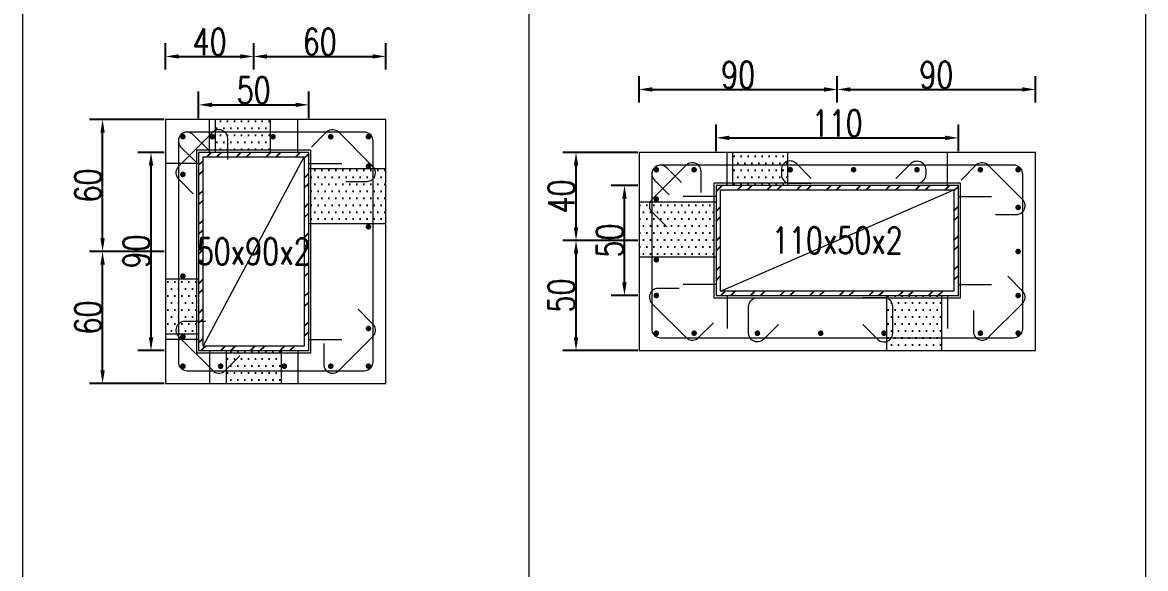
# Model space of a CAD drawing. Header units: millimetres. Extents: x 0 to 3905, y 0 to 8880.
# Drawn here: x 1450 to 1960, y 5334 to 5582 of the extents above; entities that cross this region are included whole.
import ezdxf
from ezdxf.enums import TextEntityAlignment as Align

# ---------------------------------------------------------------- set-up
doc = ezdxf.new("R2010")
doc.units = ezdxf.units.MM
doc.layers.get('DEFPOINTS').update_dxf_attribs({"color": 3})
for name, color, linetype in [('Hatch線', 6, 'Continuous'), ('TC-鋼粱', 132, 'Continuous'), ('主筋斷面', 2, 'Continuous'), ('文字-輔助字', 7, 'Continuous'), ('柱斷面線', 4, 'Continuous'), ('標註字', 4, 'Continuous'), ('箍筋線', 1, 'Continuous'), ('網格線', 7, 'Continuous'), ('鋼柱', 11, 'Continuous')]:
    doc.layers.add(name, color=color, linetype=linetype)
doc.styles.add('note', font='txt.shx', dxfattribs={"width": 0.75, "height": 12})
doc.styles.add('txt', font='txt.shx', dxfattribs={"height": 0.2, "bigfont": 'chineset.shx'})
doc.dimstyles.new('RCAD_DIM', dxfattribs={"dimtxt": 12, "dimasz": 6, "dimexe": 6, "dimexo": 0.625, "dimtad": 1, "dimdec": 0, "dimdsep": 46, "dimtxsty": 'note', "dimcen": 2.5, "dimclrd": 256, "dimclre": 256, "dimclrt": 256, "dimadec": 0, "dimazin": 0, "dimtfac": 1, "dimtmove": 0, "dimatfit": 3, "dimfxl": 0, "dimtolj": 1, "dimarcsym": 0})

# ---------------------------------------------------------------- blocks, each defined once
blk = doc.blocks.new('*D888')
at = {"layer": 'DEFPOINTS', "color": 0}
for p in [(1580, 5544.62), (1530, 5538), (1580, 5538)]:
    blk.add_point(p, dxfattribs=at)
at = {"layer": '標註字', "lineweight": -2}
for p, q in [((1530, 5538.62), (1530, 5550.62)), ((1580, 5538.62), (1580, 5550.62)), ((1536, 5544.62), (1574, 5544.62))]:
    blk.add_line(p, q, dxfattribs=at)
at = {"layer": '標註字'}
for points in [[(1536, 5545.62), (1536, 5543.62), (1530, 5544.62)], [(1574, 5543.62), (1574, 5545.62), (1580, 5544.62)]]:
    blk.add_solid(points, dxfattribs=at)
at = {"layer": '標註字', "insert": (1555, 5551.25), "char_height": 12, "attachment_point": 5, "style": 'note'}
blk.add_mtext('\\A1;50', dxfattribs=at)
blk = doc.blocks.new('*D889')
at = {"layer": 'DEFPOINTS', "color": 0}
for p in [(1508.38, 5523), (1515, 5523), (1515, 5433)]:
    blk.add_point(p, dxfattribs=at)
at = {"layer": '標註字', "lineweight": -2}
for p, q in [((1514.38, 5523), (1502.38, 5523)), ((1508.38, 5439), (1508.38, 5517)), ((1514.38, 5433), (1502.38, 5433))]:
    blk.add_line(p, q, dxfattribs=at)
at = {"layer": '標註字'}
for points in [[(1509.38, 5517), (1507.38, 5517), (1508.38, 5523)], [(1507.38, 5439), (1509.38, 5439), (1508.38, 5433)]]:
    blk.add_solid(points, dxfattribs=at)
at = {"layer": '標註字', "insert": (1501.75, 5478), "char_height": 12, "attachment_point": 5, "rotation": 90, "style": 'note'}
blk.add_mtext('\\A1;90', dxfattribs=at)
blk = doc.blocks.new('*D890')
at = {"layer": 'DEFPOINTS', "color": 0}
for p in [(1555, 5566.62), (1515, 5560), (1555, 5560)]:
    blk.add_point(p, dxfattribs=at)
at = {"layer": '標註字', "lineweight": -2}
for p, q in [((1515, 5560.62), (1515, 5572.62)), ((1555, 5560.62), (1555, 5572.62)), ((1521, 5566.62), (1549, 5566.62))]:
    blk.add_line(p, q, dxfattribs=at)
at = {"layer": '標註字'}
for points in [[(1521, 5567.62), (1521, 5565.62), (1515, 5566.62)], [(1549, 5565.62), (1549, 5567.62), (1555, 5566.62)]]:
    blk.add_solid(points, dxfattribs=at)
at = {"layer": '標註字', "insert": (1535, 5573.25), "char_height": 12, "attachment_point": 5, "style": 'note'}
blk.add_mtext('\\A1;40', dxfattribs=at)
blk = doc.blocks.new('*D891')
at = {"layer": 'DEFPOINTS', "color": 0}
for p in [(1615, 5566.62), (1555, 5560), (1615, 5560)]:
    blk.add_point(p, dxfattribs=at)
at = {"layer": '標註字', "lineweight": -2}
for p, q in [((1555, 5560.62), (1555, 5572.62)), ((1615, 5560.62), (1615, 5572.62)), ((1561, 5566.62), (1609, 5566.62))]:
    blk.add_line(p, q, dxfattribs=at)
at = {"layer": '標註字'}
for points in [[(1561, 5567.62), (1561, 5565.62), (1555, 5566.62)], [(1609, 5565.62), (1609, 5567.62), (1615, 5566.62)]]:
    blk.add_solid(points, dxfattribs=at)
at = {"layer": '標註字', "insert": (1585, 5573.25), "char_height": 12, "attachment_point": 5, "style": 'note'}
blk.add_mtext('\\A1;60', dxfattribs=at)
blk = doc.blocks.new('*D892')
at = {"layer": 'DEFPOINTS', "color": 0}
for p in [(1486.38, 5478), (1515, 5478), (1515, 5418)]:
    blk.add_point(p, dxfattribs=at)
at = {"layer": '標註字', "lineweight": -2}
for p, q in [((1514.38, 5478), (1480.38, 5478)), ((1486.38, 5424), (1486.38, 5472)), ((1514.38, 5418), (1480.38, 5418))]:
    blk.add_line(p, q, dxfattribs=at)
at = {"layer": '標註字'}
for points in [[(1487.38, 5472), (1485.38, 5472), (1486.38, 5478)], [(1485.38, 5424), (1487.38, 5424), (1486.38, 5418)]]:
    blk.add_solid(points, dxfattribs=at)
at = {"layer": '標註字', "insert": (1479.75, 5448), "char_height": 12, "attachment_point": 5, "rotation": 90, "style": 'note'}
blk.add_mtext('\\A1;60', dxfattribs=at)
blk = doc.blocks.new('*D893')
at = {"layer": 'DEFPOINTS', "color": 0}
for p in [(1486.38, 5538), (1515, 5538), (1515, 5478)]:
    blk.add_point(p, dxfattribs=at)
at = {"layer": '標註字', "lineweight": -2}
for p, q in [((1514.38, 5538), (1480.38, 5538)), ((1486.38, 5484), (1486.38, 5532)), ((1514.38, 5478), (1480.38, 5478))]:
    blk.add_line(p, q, dxfattribs=at)
at = {"layer": '標註字'}
for points in [[(1487.38, 5532), (1485.38, 5532), (1486.38, 5538)], [(1485.38, 5484), (1487.38, 5484), (1486.38, 5478)]]:
    blk.add_solid(points, dxfattribs=at)
at = {"layer": '標註字', "insert": (1479.75, 5508), "char_height": 12, "attachment_point": 5, "rotation": 90, "style": 'note'}
blk.add_mtext('\\A1;60', dxfattribs=at)
blk = doc.blocks.new('Circle_Filled')
at = {"const_width": 0.5}
blk.add_lwpolyline([(-0.25, 0, 1), (0.25, 0, 1)], format="xyb", close=True, dxfattribs=at)
blk = doc.blocks.new('*D1020')
at = {"layer": 'DEFPOINTS', "color": 0}
for p in [(1875, 5529.62), (1765, 5523), (1875, 5523)]:
    blk.add_point(p, dxfattribs=at)
at = {"layer": '標註字', "lineweight": -2}
for p, q in [((1765, 5523.62), (1765, 5535.62)), ((1875, 5523.62), (1875, 5535.62)), ((1771, 5529.62), (1869, 5529.62))]:
    blk.add_line(p, q, dxfattribs=at)
at = {"layer": '標註字'}
for points in [[(1771, 5530.62), (1771, 5528.62), (1765, 5529.62)], [(1869, 5528.62), (1869, 5530.62), (1875, 5529.62)]]:
    blk.add_solid(points, dxfattribs=at)
at = {"layer": '標註字', "insert": (1820, 5536.25), "char_height": 12, "attachment_point": 5, "style": 'note'}
blk.add_mtext('\\A1;110', dxfattribs=at)
blk = doc.blocks.new('*D1021')
at = {"layer": 'DEFPOINTS', "color": 0}
for p in [(1723.38, 5508), (1730, 5508), (1730, 5458)]:
    blk.add_point(p, dxfattribs=at)
at = {"layer": '標註字', "lineweight": -2}
for p, q in [((1729.38, 5508), (1717.38, 5508)), ((1723.38, 5464), (1723.38, 5502)), ((1729.38, 5458), (1717.38, 5458))]:
    blk.add_line(p, q, dxfattribs=at)
at = {"layer": '標註字'}
for points in [[(1724.38, 5502), (1722.38, 5502), (1723.38, 5508)], [(1722.38, 5464), (1724.38, 5464), (1723.38, 5458)]]:
    blk.add_solid(points, dxfattribs=at)
at = {"layer": '標註字', "insert": (1716.75, 5483), "char_height": 12, "attachment_point": 5, "rotation": 90, "style": 'note'}
blk.add_mtext('\\A1;50', dxfattribs=at)
blk = doc.blocks.new('*D1022')
at = {"layer": 'DEFPOINTS', "color": 0}
for p in [(1820, 5551.62), (1730, 5545), (1820, 5545)]:
    blk.add_point(p, dxfattribs=at)
at = {"layer": '標註字', "lineweight": -2}
for p, q in [((1730, 5545.62), (1730, 5557.62)), ((1820, 5545.62), (1820, 5557.62)), ((1736, 5551.62), (1814, 5551.62))]:
    blk.add_line(p, q, dxfattribs=at)
at = {"layer": '標註字'}
for points in [[(1736, 5552.62), (1736, 5550.62), (1730, 5551.62)], [(1814, 5550.62), (1814, 5552.62), (1820, 5551.62)]]:
    blk.add_solid(points, dxfattribs=at)
at = {"layer": '標註字', "insert": (1775, 5558.25), "char_height": 12, "attachment_point": 5, "style": 'note'}
blk.add_mtext('\\A1;90', dxfattribs=at)
blk = doc.blocks.new('*D1023')
at = {"layer": 'DEFPOINTS', "color": 0}
for p in [(1910, 5551.62), (1820, 5545), (1910, 5545)]:
    blk.add_point(p, dxfattribs=at)
at = {"layer": '標註字', "lineweight": -2}
for p, q in [((1820, 5545.62), (1820, 5557.62)), ((1910, 5545.62), (1910, 5557.62)), ((1826, 5551.62), (1904, 5551.62))]:
    blk.add_line(p, q, dxfattribs=at)
at = {"layer": '標註字'}
for points in [[(1826, 5552.62), (1826, 5550.62), (1820, 5551.62)], [(1904, 5550.62), (1904, 5552.62), (1910, 5551.62)]]:
    blk.add_solid(points, dxfattribs=at)
at = {"layer": '標註字', "insert": (1865, 5558.25), "char_height": 12, "attachment_point": 5, "style": 'note'}
blk.add_mtext('\\A1;90', dxfattribs=at)
blk = doc.blocks.new('*D1024')
at = {"layer": 'DEFPOINTS', "color": 0}
for p in [(1701.38, 5483), (1730, 5483), (1730, 5433)]:
    blk.add_point(p, dxfattribs=at)
at = {"layer": '標註字', "lineweight": -2}
for p, q in [((1729.38, 5483), (1695.38, 5483)), ((1701.38, 5439), (1701.38, 5477)), ((1729.38, 5433), (1695.38, 5433))]:
    blk.add_line(p, q, dxfattribs=at)
at = {"layer": '標註字'}
for points in [[(1702.38, 5477), (1700.38, 5477), (1701.38, 5483)], [(1700.38, 5439), (1702.38, 5439), (1701.38, 5433)]]:
    blk.add_solid(points, dxfattribs=at)
at = {"layer": '標註字', "insert": (1694.75, 5458), "char_height": 12, "attachment_point": 5, "rotation": 90, "style": 'note'}
blk.add_mtext('\\A1;50', dxfattribs=at)
blk = doc.blocks.new('*D1025')
at = {"layer": 'DEFPOINTS', "color": 0}
for p in [(1701.38, 5523), (1730, 5523), (1730, 5483)]:
    blk.add_point(p, dxfattribs=at)
at = {"layer": '標註字', "lineweight": -2}
for p, q in [((1729.38, 5523), (1695.38, 5523)), ((1701.38, 5489), (1701.38, 5517)), ((1729.38, 5483), (1695.38, 5483))]:
    blk.add_line(p, q, dxfattribs=at)
at = {"layer": '標註字'}
for points in [[(1702.38, 5517), (1700.38, 5517), (1701.38, 5523)], [(1700.38, 5489), (1702.38, 5489), (1701.38, 5483)]]:
    blk.add_solid(points, dxfattribs=at)
at = {"layer": '標註字', "insert": (1694.75, 5503), "char_height": 12, "attachment_point": 5, "rotation": 90, "style": 'note'}
blk.add_mtext('\\A1;40', dxfattribs=at)

msp = doc.modelspace()

# ---------------------------------------------------------------- hatches: boundary and pattern name
at = {"layer": 'Hatch線'}
h = msp.add_hatch(dxfattribs=at)
h.set_pattern_fill('ANSI32', color=256, style=0)
h.paths.add_polyline_path([(1530, 5433), (1580, 5433), (1580, 5523), (1530, 5523)], flags=17)
h.paths.add_polyline_path([(1532, 5435), (1532, 5521), (1578, 5521), (1578, 5435)])
h = msp.add_hatch(dxfattribs=at)
h.set_pattern_fill('ANSI32', color=256, style=0)
h.paths.add_polyline_path([(1765, 5458), (1875, 5458), (1875, 5508), (1765, 5508)], flags=17)
h.paths.add_polyline_path([(1767, 5460), (1767, 5506), (1873, 5506), (1873, 5460)])
at = {"layer": 'TC-鋼粱'}
h = msp.add_hatch(dxfattribs=at)
h.set_pattern_fill('DOTS', color=256, scale=2, style=0)
h.paths.add_polyline_path([(1562.5, 5538), (1537.5, 5538), (1537.5, 5523), (1562.5, 5523)], flags=17)
h = msp.add_hatch(dxfattribs=at)
h.set_pattern_fill('DOTS', color=256, scale=2, style=0)
h.paths.add_polyline_path([(1797.36, 5523), (1772.36, 5523), (1772.36, 5508), (1797.36, 5508)], flags=17)
h = msp.add_hatch(dxfattribs=at)
h.set_pattern_fill('DOTS', color=256, scale=2, style=0)
h.paths.add_polyline_path([(1615, 5490.49), (1615, 5515.49), (1580, 5515.49), (1580, 5490.49)], flags=17)
h = msp.add_hatch(dxfattribs=at)
h.set_pattern_fill('DOTS', color=256, scale=2, style=0)
h.paths.add_polyline_path([(1730, 5500.5), (1730, 5475.5), (1765, 5475.5), (1765, 5500.5)], flags=17)
h = msp.add_hatch(dxfattribs=at)
h.set_pattern_fill('DOTS', color=256, scale=2, style=0)
h.paths.add_polyline_path([(1515, 5465.5), (1515, 5440.5), (1530, 5440.5), (1530, 5465.5)], flags=17)
h = msp.add_hatch(dxfattribs=at)
h.set_pattern_fill('DOTS', color=256, scale=2, style=0)
h.paths.add_polyline_path([(1842.5, 5433), (1867.5, 5433), (1867.5, 5458), (1842.5, 5458)], flags=17)
h = msp.add_hatch(dxfattribs=at)
h.set_pattern_fill('DOTS', color=256, scale=2, style=0)
h.paths.add_polyline_path([(1542.64, 5418), (1567.64, 5418), (1567.64, 5433), (1542.64, 5433)], flags=17)

# ---------------------------------------------------------------- linework, layer by layer
at = {"layer": 'DEFPOINTS', "lineweight": 5}
for points in [[(1535, 5523), (1535, 5538)], [(1575, 5523), (1575, 5538)], [(1530, 5432), (1581, 5432), (1581, 5524), (1529, 5524), (1529, 5432), (1530, 5432)], [(1532, 5435), (1578, 5521)], [(1770, 5508), (1770, 5523)], [(1870, 5508), (1870, 5523)], [(1530, 5518), (1515, 5518)], [(1580, 5518), (1595, 5518)], [(1765, 5457), (1876, 5457), (1876, 5509), (1764, 5509), (1764, 5457), (1765, 5457)], [(1765, 5503), (1750, 5503)], [(1767, 5460), (1873, 5506)], [(1875, 5503), (1890, 5503)], [(1765, 5463), (1750, 5463)], [(1875, 5463), (1890, 5463)], [(1770, 5458), (1770, 5443)], [(1870, 5458), (1870, 5443)], [(1530, 5438), (1515, 5438)], [(1580, 5438), (1595, 5438)], [(1535, 5433), (1535, 5418)], [(1575, 5433), (1575, 5418)]]:
    msp.add_lwpolyline(points, dxfattribs=at)
at = {"layer": 'TC-鋼粱', "lineweight": 5}
for points in [[(1537.5, 5538), (1537.5, 5523)], [(1562.5, 5538), (1562.5, 5523)], [(1772.36, 5523), (1772.36, 5508)], [(1797.36, 5523), (1797.36, 5508)], [(1615, 5515.49), (1580, 5515.49)], [(1730, 5500.5), (1765, 5500.5)], [(1615, 5490.49), (1580, 5490.49)], [(1730, 5475.5), (1765, 5475.5)], [(1515, 5465.5), (1530, 5465.5)], [(1842.5, 5433), (1842.5, 5458)], [(1867.5, 5433), (1867.5, 5458)], [(1515, 5440.5), (1530, 5440.5)], [(1542.64, 5418), (1542.64, 5433)], [(1567.64, 5418), (1567.64, 5433)]]:
    msp.add_lwpolyline(points, dxfattribs=at)
at = {"layer": '柱斷面線', "lineweight": 5}
for points in [[(1515, 5418), (1615, 5418), (1615, 5538), (1515, 5538), (1515, 5418)], [(1730, 5433), (1910, 5433), (1910, 5523), (1730, 5523), (1730, 5433)]]:
    msp.add_lwpolyline(points, dxfattribs=at)
at = {"layer": '箍筋線', "lineweight": 5}
for points in [[(1543.19, 5519.81), (1543.19, 5529.35), (1543.13, 5530.02), (1542.96, 5530.66), (1542.69, 5531.27), (1542.32, 5531.83), (1541.86, 5532.32), (1541.33, 5532.72), (1540.73, 5533.02), (1540.1, 5533.23), (1539.43, 5533.32), (1538.77, 5533.3), (1538.11, 5533.17), (1537.49, 5532.93), (1536.91, 5532.59), (1536.4, 5532.16), (1520.84, 5516.6), (1520.39, 5516.07), (1520.05, 5515.47), (1519.81, 5514.82), (1519.69, 5514.13), (1519.69, 5513.44), (1519.81, 5512.76), (1520.05, 5512.11), (1520.39, 5511.51), (1520.84, 5510.98), (1527.58, 5504.23)], [(1534.33, 5524.29), (1527.58, 5531.04), (1527.07, 5531.47), (1526.49, 5531.81), (1525.87, 5532.05), (1525.22, 5532.18), (1524.55, 5532.2), (1523.89, 5532.11), (1523.25, 5531.9), (1522.66, 5531.6), (1522.12, 5531.19), (1521.66, 5530.71), (1521.29, 5530.15), (1521.02, 5529.54), (1520.85, 5528.9), (1520.79, 5528.23), (1520.79, 5427.77), (1520.86, 5427.08), (1521.03, 5426.41), (1521.33, 5425.78), (1521.72, 5425.21), (1522.21, 5424.72), (1522.78, 5424.33), (1523.41, 5424.03), (1524.08, 5423.86), (1524.77, 5423.79), (1605.23, 5423.79), (1605.92, 5423.86), (1606.59, 5424.03), (1607.22, 5424.33), (1607.79, 5424.72), (1608.28, 5425.21), (1608.67, 5425.78), (1608.97, 5426.41), (1609.14, 5427.08), (1609.21, 5427.77), (1609.21, 5528.23), (1609.14, 5528.92), (1608.97, 5529.59), (1608.67, 5530.22), (1608.28, 5530.79), (1607.79, 5531.28), (1607.22, 5531.67), (1606.59, 5531.97), (1605.92, 5532.14), (1605.23, 5532.21), (1524.77, 5532.21), (1524.1, 5532.15), (1523.46, 5531.98), (1522.85, 5531.71), (1522.29, 5531.34), (1521.81, 5530.88), (1521.4, 5530.34), (1521.1, 5529.75), (1520.89, 5529.11), (1520.8, 5528.45), (1520.82, 5527.78), (1520.95, 5527.13), (1521.19, 5526.51), (1521.53, 5525.93), (1521.96, 5525.42), (1528.71, 5518.67)], [(1596.81, 5509.81), (1606.35, 5509.81), (1607.02, 5509.87), (1607.66, 5510.04), (1608.27, 5510.31), (1608.83, 5510.68), (1609.32, 5511.14), (1609.72, 5511.67), (1610.02, 5512.27), (1610.23, 5512.9), (1610.32, 5513.57), (1610.3, 5514.23), (1610.17, 5514.89), (1609.93, 5515.51), (1609.59, 5516.09), (1609.16, 5516.6), (1593.6, 5532.16), (1593.07, 5532.61), (1592.47, 5532.95), (1591.82, 5533.19), (1591.13, 5533.31), (1590.44, 5533.31), (1589.76, 5533.19), (1589.11, 5532.95), (1588.51, 5532.61), (1587.98, 5532.16), (1581.23, 5525.42)], [(1758.19, 5504.81), (1758.19, 5514.35), (1758.13, 5515.02), (1757.96, 5515.66), (1757.69, 5516.27), (1757.32, 5516.83), (1756.86, 5517.32), (1756.33, 5517.72), (1755.73, 5518.02), (1755.1, 5518.23), (1754.43, 5518.32), (1753.77, 5518.3), (1753.11, 5518.17), (1752.49, 5517.93), (1751.91, 5517.59), (1751.4, 5517.16), (1735.84, 5501.6), (1735.39, 5501.07), (1735.05, 5500.47), (1734.81, 5499.82), (1734.69, 5499.13), (1734.69, 5498.44), (1734.81, 5497.76), (1735.05, 5497.11), (1735.39, 5496.51), (1735.84, 5495.98), (1742.58, 5489.23)], [(1808.19, 5511.2), (1801.44, 5517.95), (1800.93, 5518.38), (1800.35, 5518.72), (1799.73, 5518.96), (1799.07, 5519.09), (1798.41, 5519.11), (1797.74, 5519.02), (1797.11, 5518.81), (1796.51, 5518.51), (1795.98, 5518.1), (1795.52, 5517.62), (1795.15, 5517.06), (1794.88, 5516.45), (1794.71, 5515.81), (1794.65, 5515.14), (1794.65, 5512.97), (1794.71, 5512.28), (1794.89, 5511.62), (1795.19, 5510.99), (1795.58, 5510.42), (1796.07, 5509.93), (1796.64, 5509.53), (1797.27, 5509.24), (1797.94, 5509.06), (1798.63, 5509), (1808.17, 5509)], [(1846.65, 5511.2), (1853.4, 5517.95), (1853.91, 5518.38), (1854.49, 5518.72), (1855.11, 5518.96), (1855.76, 5519.09), (1856.43, 5519.11), (1857.09, 5519.02), (1857.73, 5518.81), (1858.32, 5518.51), (1858.86, 5518.1), (1859.32, 5517.62), (1859.69, 5517.06), (1859.96, 5516.45), (1860.13, 5515.81), (1860.18, 5515.14), (1860.18, 5512.97), (1860.12, 5512.28), (1859.95, 5511.62), (1859.65, 5510.99), (1859.25, 5510.42), (1858.76, 5509.93), (1858.2, 5509.53), (1857.57, 5509.24), (1856.9, 5509.06), (1856.21, 5509), (1846.67, 5509)], [(1891.81, 5494.81), (1901.35, 5494.81), (1902.02, 5494.87), (1902.66, 5495.04), (1903.27, 5495.31), (1903.83, 5495.68), (1904.32, 5496.14), (1904.72, 5496.67), (1905.02, 5497.27), (1905.23, 5497.9), (1905.32, 5498.57), (1905.3, 5499.23), (1905.17, 5499.89), (1904.93, 5500.51), (1904.59, 5501.09), (1904.16, 5501.6), (1888.6, 5517.16), (1888.07, 5517.61), (1887.47, 5517.95), (1886.82, 5518.19), (1886.13, 5518.31), (1885.44, 5518.31), (1884.76, 5518.19), (1884.11, 5517.95), (1883.51, 5517.61), (1882.98, 5517.16), (1876.23, 5510.42)], [(1749.33, 5509.29), (1742.58, 5516.04), (1742.07, 5516.47), (1741.49, 5516.81), (1740.87, 5517.05), (1740.22, 5517.18), (1739.55, 5517.2), (1738.89, 5517.11), (1738.25, 5516.9), (1737.66, 5516.6), (1737.12, 5516.19), (1736.66, 5515.71), (1736.29, 5515.15), (1736.02, 5514.54), (1735.85, 5513.9), (1735.79, 5513.23), (1735.79, 5442.77), (1735.86, 5442.08), (1736.03, 5441.41), (1736.33, 5440.78), (1736.72, 5440.21), (1737.21, 5439.72), (1737.78, 5439.33), (1738.41, 5439.03), (1739.08, 5438.86), (1739.77, 5438.79), (1900.23, 5438.79), (1900.92, 5438.86), (1901.59, 5439.03), (1902.22, 5439.33), (1902.79, 5439.72), (1903.28, 5440.21), (1903.67, 5440.78), (1903.97, 5441.41), (1904.14, 5442.08), (1904.21, 5442.77), (1904.21, 5513.23), (1904.14, 5513.92), (1903.97, 5514.59), (1903.67, 5515.22), (1903.28, 5515.79), (1902.79, 5516.28), (1902.22, 5516.67), (1901.59, 5516.97), (1900.92, 5517.14), (1900.23, 5517.21), (1739.77, 5517.21), (1739.1, 5517.15), (1738.46, 5516.98), (1737.85, 5516.71), (1737.29, 5516.34), (1736.81, 5515.88), (1736.4, 5515.34), (1736.1, 5514.75), (1735.89, 5514.11), (1735.8, 5513.45), (1735.82, 5512.78), (1735.95, 5512.13), (1736.19, 5511.51), (1736.53, 5510.93), (1736.96, 5510.42), (1743.71, 5503.67)], [(1881.81, 5451.19), (1881.81, 5441.65), (1881.87, 5440.98), (1882.04, 5440.34), (1882.31, 5439.73), (1882.68, 5439.17), (1883.14, 5438.68), (1883.67, 5438.28), (1884.27, 5437.98), (1884.9, 5437.77), (1885.57, 5437.68), (1886.23, 5437.7), (1886.89, 5437.83), (1887.51, 5438.07), (1888.09, 5438.41), (1888.6, 5438.84), (1904.16, 5454.4), (1904.61, 5454.93), (1904.95, 5455.53), (1905.19, 5456.18), (1905.31, 5456.87), (1905.31, 5457.56), (1905.19, 5458.24), (1904.95, 5458.89), (1904.61, 5459.49), (1904.16, 5460.02), (1897.42, 5466.77)], [(1748.19, 5461.19), (1738.65, 5461.19), (1737.98, 5461.13), (1737.34, 5460.96), (1736.73, 5460.69), (1736.17, 5460.32), (1735.68, 5459.86), (1735.28, 5459.33), (1734.98, 5458.73), (1734.77, 5458.1), (1734.68, 5457.43), (1734.7, 5456.77), (1734.83, 5456.11), (1735.07, 5455.49), (1735.41, 5454.91), (1735.84, 5454.4), (1751.4, 5438.84), (1751.93, 5438.39), (1752.53, 5438.05), (1753.18, 5437.81), (1753.87, 5437.69), (1754.56, 5437.69), (1755.24, 5437.81), (1755.89, 5438.05), (1756.49, 5438.39), (1757.02, 5438.84), (1763.77, 5445.58)], [(1793.3, 5444.8), (1786.55, 5438.05), (1786.04, 5437.62), (1785.47, 5437.28), (1784.84, 5437.04), (1784.19, 5436.91), (1783.52, 5436.89), (1782.86, 5436.98), (1782.22, 5437.19), (1781.63, 5437.49), (1781.09, 5437.9), (1780.64, 5438.38), (1780.26, 5438.94), (1779.99, 5439.55), (1779.82, 5440.19), (1779.77, 5440.86), (1779.77, 5453.02), (1779.83, 5453.72), (1780.01, 5454.38), (1780.3, 5455.01), (1780.7, 5455.58), (1781.19, 5456.07), (1781.76, 5456.47), (1782.38, 5456.76), (1783.05, 5456.94), (1783.74, 5457), (1793.28, 5457)], [(1831.67, 5444.8), (1838.42, 5438.05), (1838.93, 5437.62), (1839.5, 5437.28), (1840.13, 5437.04), (1840.78, 5436.91), (1841.45, 5436.89), (1842.11, 5436.98), (1842.75, 5437.19), (1843.34, 5437.49), (1843.88, 5437.9), (1844.34, 5438.38), (1844.71, 5438.94), (1844.98, 5439.55), (1845.15, 5440.19), (1845.2, 5440.86), (1845.2, 5453.02), (1845.14, 5453.72), (1844.96, 5454.38), (1844.67, 5455.01), (1844.27, 5455.58), (1843.78, 5456.07), (1843.22, 5456.47), (1842.59, 5456.76), (1841.92, 5456.94), (1841.23, 5457), (1831.69, 5457)], [(1586.81, 5436.19), (1586.81, 5426.65), (1586.87, 5425.98), (1587.04, 5425.34), (1587.31, 5424.73), (1587.68, 5424.17), (1588.14, 5423.68), (1588.67, 5423.28), (1589.27, 5422.98), (1589.9, 5422.77), (1590.57, 5422.68), (1591.23, 5422.7), (1591.89, 5422.83), (1592.51, 5423.07), (1593.09, 5423.41), (1593.6, 5423.84), (1609.16, 5439.4), (1609.61, 5439.93), (1609.95, 5440.53), (1610.19, 5441.18), (1610.31, 5441.87), (1610.31, 5442.56), (1610.19, 5443.24), (1609.95, 5443.89), (1609.61, 5444.49), (1609.16, 5445.02), (1602.42, 5451.77)], [(1533.19, 5446.19), (1523.65, 5446.19), (1522.98, 5446.13), (1522.34, 5445.96), (1521.73, 5445.69), (1521.17, 5445.32), (1520.68, 5444.86), (1520.28, 5444.33), (1519.98, 5443.73), (1519.77, 5443.1), (1519.68, 5442.43), (1519.7, 5441.77), (1519.83, 5441.11), (1520.07, 5440.49), (1520.41, 5439.91), (1520.84, 5439.4), (1536.4, 5423.84), (1536.93, 5423.39), (1537.53, 5423.05), (1538.18, 5422.81), (1538.87, 5422.69), (1539.56, 5422.69), (1540.24, 5422.81), (1540.89, 5423.05), (1541.49, 5423.39), (1542.02, 5423.84), (1548.77, 5430.58)]]:
    msp.add_lwpolyline(points, dxfattribs=at)
at = {"layer": '網格線', "lineweight": 5}
for points in [[(1450, 5628), (1450, 5256)], [(1680, 5628), (1680, 5256)], [(1960, 5628), (1960, 5256)]]:
    msp.add_lwpolyline(points, dxfattribs=at)
at = {"layer": '鋼柱', "lineweight": 5}
for points in [[(1530, 5433), (1580, 5433), (1580, 5523), (1530, 5523), (1530, 5433)], [(1532, 5435), (1532, 5521), (1578, 5521), (1578, 5435), (1532, 5435)], [(1765, 5458), (1875, 5458), (1875, 5508), (1765, 5508), (1765, 5458)], [(1767, 5460), (1767, 5506), (1873, 5506), (1873, 5460), (1767, 5460)]]:
    msp.add_lwpolyline(points, dxfattribs=at)

# ---------------------------------------------------------------- block references
at = {"layer": '主筋斷面', "lineweight": 5, "xscale": 2.539999961853027, "yscale": 2.539999961853027}
for p in [(1522.86, 5530.14), (1536.23, 5530.14), (1563.77, 5530.14), (1590, 5530.14), (1607.14, 5530.14), (1522.86, 5513), (1607.14, 5516.76), (1737.86, 5515.14), (1755, 5515.14), (1798.63, 5515.14), (1827.42, 5515.14), (1856.21, 5515.14), (1885, 5515.14), (1902.14, 5515.14), (1737.86, 5501.77), (1902.14, 5498), (1607.14, 5489.22), (1902.14, 5478), (1737.86, 5474.23), (1522.86, 5466.77), (1737.86, 5458), (1902.14, 5458), (1607.14, 5443), (1737.86, 5440.86), (1755, 5440.86), (1783.74, 5440.86), (1812.49, 5440.86), (1841.23, 5440.86), (1885, 5440.86), (1902.14, 5440.86), (1522.86, 5439.23), (1522.86, 5425.86), (1540, 5425.86), (1568.91, 5425.86), (1590, 5425.86), (1607.14, 5425.86)]:
    msp.add_blockref('Circle_Filled', p, dxfattribs=at)

# ---------------------------------------------------------------- texts
at = {"layer": '文字-輔助字', "style": 'txt', "width": 0.75}
for s, p in [('110x50x2', (1820, 5483)), ('50x90x2', (1555, 5478))]:
    msp.add_text(s, height=12, dxfattribs=at).set_placement(p, align=Align.MIDDLE)

# ---------------------------------------------------------------- dimensions: what is measured, and where the dimension line sits
at = {"layer": '標註字'}
for base, p1, p2, picture, middle in [((1555, 5566.62), (1515, 5560), (1555, 5560), '*D890', (1535, 5573.25)), ((1615, 5566.62), (1555, 5560), (1615, 5560), '*D891', (1585, 5573.25)), ((1820, 5551.62), (1730, 5545), (1820, 5545), '*D1022', (1775, 5558.25)), ((1910, 5551.62), (1820, 5545), (1910, 5545), '*D1023', (1865, 5558.25)), ((1580, 5544.62), (1530, 5538), (1580, 5538), '*D888', (1555, 5551.25)), ((1875, 5529.62), (1765, 5523), (1875, 5523), '*D1020', (1820, 5536.25))]:
    dim = msp.add_linear_dim(base=base, p1=p1, p2=p2, dimstyle='RCAD_DIM', dxfattribs=at)
    dim.commit()
    dim.dimension.update_dxf_attribs({"geometry": picture, "text_midpoint": middle})
for base, p1, p2, picture, middle in [((1486.38, 5538), (1515, 5478), (1515, 5538), '*D893', (1479.75, 5508)), ((1508.38, 5523), (1515, 5433), (1515, 5523), '*D889', (1501.75, 5478)), ((1701.38, 5523), (1730, 5483), (1730, 5523), '*D1025', (1694.75, 5503)), ((1723.38, 5508), (1730, 5458), (1730, 5508), '*D1021', (1716.75, 5483)), ((1701.38, 5483), (1730, 5433), (1730, 5483), '*D1024', (1694.75, 5458)), ((1486.38, 5478), (1515, 5418), (1515, 5478), '*D892', (1479.75, 5448))]:
    dim = msp.add_linear_dim(base=base, p1=p1, p2=p2, angle=90, dimstyle='RCAD_DIM', dxfattribs=at)
    dim.commit()
    dim.dimension.update_dxf_attribs({"geometry": picture, "text_midpoint": middle})

doc.saveas('drawing.dxf')
